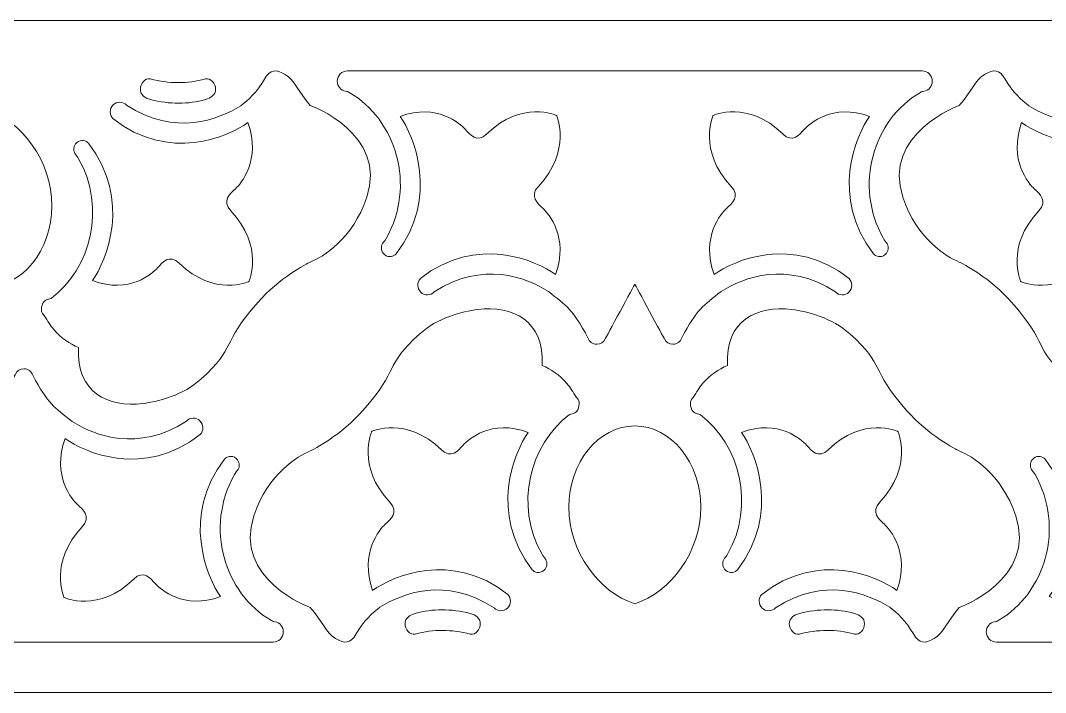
# Model space of a CAD drawing. Header units: centimetres. Extents: x -13.8 to 13.1, y 16.6 to 21.7.
# Drawn here: x -10.503 to -7.082, y 16.603 to 18.846 of the extents above; entities that cross this region are included whole.
import ezdxf

# ---------------------------------------------------------------- set-up
doc = ezdxf.new("R2010")
doc.units = ezdxf.units.CM
doc.header["$MEASUREMENT"] = 0
doc.layers.add('layer 1', color=7, linetype='Continuous')

msp = doc.modelspace()

# ---------------------------------------------------------------- linework, layer by layer
at = {"layer": 'layer 1', "color": 242, "lineweight": 9}
for points, knots in [([(13.12884, 16.60274), (13.12884, 16.60274), (-13.79041, 16.60274), (-13.79041, 16.60274), (-13.79041, 16.60274), (-13.79041, 16.60274), (-13.79041, 18.84601), (-13.79041, 18.84601), (-13.79041, 18.84601), (-13.79041, 18.84601), (13.12884, 18.84601), (13.12884, 18.84601), (13.12884, 18.84601), (13.12884, 18.84601), (13.12884, 16.60274), (13.12884, 16.60274)], [0, 0, 0, 0, 0.2, 0.2, 0.2, 0.2, 0.4, 0.4, 0.4, 0.4, 0.6, 0.6, 0.6, 0.6, 1, 1, 1, 1]), ([(-9.53593, 18.03926), (-9.49422, 18.05786), (-9.39512, 18.11342), (-9.34769, 18.2557), (-9.34769, 18.2557), (-9.27679, 18.46843), (-9.53593, 18.56232), (-9.53593, 18.56232), (-9.53593, 18.56232), (-9.57489, 18.6067), (-9.58867, 18.64664), (-9.61967, 18.66553), (-9.61967, 18.66553), (-9.65066, 18.68442), (-9.66965, 18.68295), (-9.68897, 18.65041), (-9.68897, 18.65041), (-9.7131, 18.60831), (-9.74391, 18.57874), (-9.76825, 18.56137), (-9.76825, 18.56137), (-9.84284, 18.51495), (-9.9867, 18.45803), (-10.1491, 18.56321), (-10.1491, 18.56321), (-10.16128, 18.57607), (-10.18142, 18.57646), (-10.19408, 18.56408), (-10.19408, 18.56408), (-10.20673, 18.55169), (-10.20711, 18.53122), (-10.19493, 18.51836), (-10.19493, 18.51836), (-10.0087, 18.37055), (-9.80778, 18.45872), (-9.744, 18.50503), (-9.744, 18.50503), (-9.69908, 18.37992), (-9.76848, 18.30026), (-9.78583, 18.28456), (-9.78583, 18.28456), (-9.80318, 18.26887), (-9.83279, 18.24369), (-9.80156, 18.21084), (-9.80156, 18.21084), (-9.68843, 18.09189), (-9.741, 17.97453), (-9.741, 17.97453), (-9.741, 17.97453), (-9.741, 17.97453), (-9.85645, 17.92108), (-9.97344, 18.03609), (-9.97344, 18.03609), (-10.00575, 18.06785), (-10.03052, 18.03774), (-10.04596, 18.0201), (-10.04596, 18.0201), (-10.06139, 18.00246), (-10.13975, 17.9319), (-10.26281, 17.97758), (-10.26281, 17.97758), (-10.21726, 18.04242), (-10.13054, 18.24669), (-10.27592, 18.43602), (-10.27592, 18.43602), (-10.2836, 18.44451), (-10.30136, 18.45099), (-10.31497, 18.43865), (-10.31497, 18.43865), (-10.32798, 18.42687), (-10.32744, 18.41352), (-10.32155, 18.40202), (-10.32155, 18.40202), (-10.31907, 18.39719), (-10.31219, 18.38994), (-10.30915, 18.38453), (-10.30915, 18.38453), (-10.21675, 18.22033), (-10.26728, 18.01898), (-10.40104, 17.91844), (-10.40104, 17.91844), (-10.41286, 17.91317), (-10.42536, 17.91603), (-10.43102, 17.89567), (-10.43102, 17.89567), (-10.43611, 17.8774), (-10.43321, 17.87149), (-10.42463, 17.86131), (-10.42463, 17.86131), (-10.42463, 17.86131), (-10.42463, 17.86131), (-10.42463, 17.86131), (-10.42463, 17.86131), (-10.41069, 17.84091), (-10.40467, 17.82852), (-10.39244, 17.81437), (-10.39244, 17.81437), (-10.36723, 17.78522), (-10.33905, 17.76756), (-10.3098, 17.75406), (-10.3098, 17.75406), (-10.31811, 17.60337), (-10.20953, 17.55385), (-10.0948, 17.56729), (-10.0948, 17.56729), (-10.04153, 17.57353), (-9.95988, 17.59596), (-9.90095, 17.64887), (-9.90095, 17.64887), (-9.77993, 17.75754), (-9.83664, 17.76238), (-9.71165, 17.90457), (-9.71165, 17.90457), (-9.63957, 17.98656), (-9.54697, 18.03471), (-9.53593, 18.03926)], [0, 0, 0, 0, 0.0333333, 0.0333333, 0.0333333, 0.0333333, 0.0666667, 0.0666667, 0.0666667, 0.0666667, 0.1, 0.1, 0.1, 0.1, 0.1333333, 0.1333333, 0.1333333, 0.1333333, 0.1666667, 0.1666667, 0.1666667, 0.1666667, 0.2, 0.2, 0.2, 0.2, 0.2333333, 0.2333333, 0.2333333, 0.2333333, 0.2666667, 0.2666667, 0.2666667, 0.2666667, 0.3, 0.3, 0.3, 0.3, 0.3333333, 0.3333333, 0.3333333, 0.3333333, 0.3666667, 0.3666667, 0.3666667, 0.3666667, 0.4, 0.4, 0.4, 0.4, 0.4333333, 0.4333333, 0.4333333, 0.4333333, 0.4666667, 0.4666667, 0.4666667, 0.4666667, 0.5, 0.5, 0.5, 0.5, 0.5333333, 0.5333333, 0.5333333, 0.5333333, 0.5666667, 0.5666667, 0.5666667, 0.5666667, 0.6, 0.6, 0.6, 0.6, 0.6333333, 0.6333333, 0.6333333, 0.6333333, 0.6666667, 0.6666667, 0.6666667, 0.6666667, 0.7, 0.7, 0.7, 0.7, 0.7333333, 0.7333333, 0.7333333, 0.7333333, 0.7666667, 0.7666667, 0.7666667, 0.7666667, 0.8, 0.8, 0.8, 0.8, 0.8333333, 0.8333333, 0.8333333, 0.8333333, 0.8666667, 0.8666667, 0.8666667, 0.8666667, 0.9, 0.9, 0.9, 0.9, 0.9333333, 0.9333333, 0.9333333, 0.9333333, 1, 1, 1, 1]), ([(-7.37001, 18.03926), (-7.35897, 18.03472), (-7.26636, 17.98657), (-7.19428, 17.90457), (-7.19428, 17.90457), (-7.0693, 17.76239), (-7.12601, 17.75754), (-7.00498, 17.64887), (-7.00498, 17.64887), (-6.94605, 17.59596), (-6.86441, 17.57354), (-6.81113, 17.5673), (-6.81113, 17.5673), (-6.6964, 17.55386), (-6.58782, 17.60338), (-6.59614, 17.75407), (-6.59614, 17.75407), (-6.56688, 17.76756), (-6.5387, 17.78522), (-6.5135, 17.81438), (-6.5135, 17.81438), (-6.50126, 17.82853), (-6.49524, 17.84091), (-6.4813, 17.86131), (-6.4813, 17.86131), (-6.4813, 17.86131), (-6.4813, 17.86131), (-6.4813, 17.86131), (-6.4813, 17.86131), (-6.47272, 17.87149), (-6.46982, 17.8774), (-6.47491, 17.89568), (-6.47491, 17.89568), (-6.48057, 17.91603), (-6.49308, 17.91317), (-6.50489, 17.91845), (-6.50489, 17.91845), (-6.63866, 18.01898), (-6.68918, 18.22033), (-6.59679, 18.38453), (-6.59679, 18.38453), (-6.59374, 18.38995), (-6.58686, 18.39719), (-6.58438, 18.40203), (-6.58438, 18.40203), (-6.57849, 18.41352), (-6.57795, 18.42687), (-6.59096, 18.43866), (-6.59096, 18.43866), (-6.60458, 18.45099), (-6.62233, 18.44451), (-6.63002, 18.43602), (-6.63002, 18.43602), (-6.7754, 18.24669), (-6.68867, 18.04242), (-6.64312, 17.97758), (-6.64312, 17.97758), (-6.76618, 17.93191), (-6.84454, 18.00246), (-6.85998, 18.0201), (-6.85998, 18.0201), (-6.87542, 18.03774), (-6.90018, 18.06785), (-6.93249, 18.03609), (-6.93249, 18.03609), (-7.04949, 17.92108), (-7.16493, 17.97453), (-7.16493, 17.97453), (-7.16493, 17.97453), (-7.16493, 17.97453), (-7.2175, 18.09189), (-7.10438, 18.21084), (-7.10438, 18.21084), (-7.07314, 18.24369), (-7.10275, 18.26887), (-7.12011, 18.28456), (-7.12011, 18.28456), (-7.13745, 18.30026), (-7.20685, 18.37993), (-7.16193, 18.50503), (-7.16193, 18.50503), (-7.09815, 18.45873), (-6.89723, 18.37055), (-6.711, 18.51836), (-6.711, 18.51836), (-6.69882, 18.53122), (-6.69921, 18.5517), (-6.71186, 18.56408), (-6.71186, 18.56408), (-6.72451, 18.57646), (-6.74465, 18.57607), (-6.75683, 18.56321), (-6.75683, 18.56321), (-6.91924, 18.45804), (-7.0631, 18.51495), (-7.13768, 18.56137), (-7.13768, 18.56137), (-7.16203, 18.57874), (-7.19283, 18.60831), (-7.21696, 18.65041), (-7.21696, 18.65041), (-7.23628, 18.68296), (-7.25527, 18.68442), (-7.28627, 18.66553), (-7.28627, 18.66553), (-7.31726, 18.64664), (-7.33105, 18.60671), (-7.37001, 18.56232), (-7.37001, 18.56232), (-7.37001, 18.56232), (-7.62914, 18.46843), (-7.55824, 18.2557), (-7.55824, 18.2557), (-7.51082, 18.11342), (-7.41172, 18.05786), (-7.37001, 18.03926)], [0, 0, 0, 0, 0.0333333, 0.0333333, 0.0333333, 0.0333333, 0.0666667, 0.0666667, 0.0666667, 0.0666667, 0.1, 0.1, 0.1, 0.1, 0.1333333, 0.1333333, 0.1333333, 0.1333333, 0.1666667, 0.1666667, 0.1666667, 0.1666667, 0.2, 0.2, 0.2, 0.2, 0.2333333, 0.2333333, 0.2333333, 0.2333333, 0.2666667, 0.2666667, 0.2666667, 0.2666667, 0.3, 0.3, 0.3, 0.3, 0.3333333, 0.3333333, 0.3333333, 0.3333333, 0.3666667, 0.3666667, 0.3666667, 0.3666667, 0.4, 0.4, 0.4, 0.4, 0.4333333, 0.4333333, 0.4333333, 0.4333333, 0.4666667, 0.4666667, 0.4666667, 0.4666667, 0.5, 0.5, 0.5, 0.5, 0.5333333, 0.5333333, 0.5333333, 0.5333333, 0.5666667, 0.5666667, 0.5666667, 0.5666667, 0.6, 0.6, 0.6, 0.6, 0.6333333, 0.6333333, 0.6333333, 0.6333333, 0.6666667, 0.6666667, 0.6666667, 0.6666667, 0.7, 0.7, 0.7, 0.7, 0.7333333, 0.7333333, 0.7333333, 0.7333333, 0.7666667, 0.7666667, 0.7666667, 0.7666667, 0.8, 0.8, 0.8, 0.8, 0.8333333, 0.8333333, 0.8333333, 0.8333333, 0.8666667, 0.8666667, 0.8666667, 0.8666667, 0.9, 0.9, 0.9, 0.9, 0.9333333, 0.9333333, 0.9333333, 0.9333333, 1, 1, 1, 1]), ([(-9.88608, 18.58211), (-9.94416, 18.56579), (-10.00526, 18.56579), (-10.06937, 18.58211), (-10.06937, 18.58211), (-10.08743, 18.58671), (-10.10323, 18.5976), (-10.10323, 18.61654), (-10.10323, 18.61654), (-10.10323, 18.61654), (-10.10323, 18.61654), (-10.10323, 18.61654), (-10.10323, 18.61654), (-10.10323, 18.63548), (-10.0874, 18.65563), (-10.06937, 18.65097), (-10.06937, 18.65097), (-10.00827, 18.63516), (-9.94717, 18.63413), (-9.88608, 18.65097), (-9.88608, 18.65097), (-9.86812, 18.65592), (-9.85221, 18.63548), (-9.85221, 18.61654), (-9.85221, 18.61654), (-9.85221, 18.61654), (-9.85221, 18.61654), (-9.85221, 18.61654), (-9.85221, 18.61654), (-9.85221, 18.5976), (-9.86813, 18.58715), (-9.88608, 18.58211)], [0, 0, 0, 0, 0.1111111, 0.1111111, 0.1111111, 0.1111111, 0.2222222, 0.2222222, 0.2222222, 0.2222222, 0.3333333, 0.3333333, 0.3333333, 0.3333333, 0.4444444, 0.4444444, 0.4444444, 0.4444444, 0.5555556, 0.5555556, 0.5555556, 0.5555556, 0.6666667, 0.6666667, 0.6666667, 0.6666667, 0.7777778, 0.7777778, 0.7777778, 0.7777778, 1, 1, 1, 1]), ([(-8.45297, 18.67775), (-8.45297, 18.67775), (-7.49382, 18.67775), (-7.49382, 18.67775), (-7.49382, 18.67775), (-7.47528, 18.67775), (-7.46011, 18.66233), (-7.46011, 18.64348), (-7.46011, 18.64348), (-7.46011, 18.64348), (-7.46011, 18.64348), (-7.46011, 18.64348), (-7.46011, 18.64348), (-7.46011, 18.62666), (-7.47219, 18.61257), (-7.48796, 18.60973), (-7.48796, 18.60973), (-7.49308, 18.60881), (-7.49515, 18.60854), (-7.49983, 18.60582), (-7.49983, 18.60582), (-7.65689, 18.51494), (-7.72286, 18.29534), (-7.62348, 18.11872), (-7.62348, 18.11872), (-7.62043, 18.1133), (-7.61355, 18.10605), (-7.61108, 18.10122), (-7.61108, 18.10122), (-7.60519, 18.08973), (-7.60465, 18.07638), (-7.61766, 18.06459), (-7.61766, 18.06459), (-7.63127, 18.05226), (-7.64903, 18.05874), (-7.65671, 18.06723), (-7.65671, 18.06723), (-7.80209, 18.25656), (-7.71536, 18.46083), (-7.66982, 18.52566), (-7.66982, 18.52566), (-7.79287, 18.57134), (-7.87123, 18.50078), (-7.88667, 18.48314), (-7.88667, 18.48314), (-7.90211, 18.46551), (-7.92688, 18.4354), (-7.95918, 18.46716), (-7.95918, 18.46716), (-8.07618, 18.58217), (-8.19162, 18.52872), (-8.19162, 18.52872), (-8.19162, 18.52872), (-8.19162, 18.52872), (-8.24419, 18.41135), (-8.13107, 18.2924), (-8.13107, 18.2924), (-8.09983, 18.25956), (-8.12945, 18.23438), (-8.1468, 18.21868), (-8.1468, 18.21868), (-8.16415, 18.20299), (-8.23355, 18.12332), (-8.18862, 17.99821), (-8.18862, 17.99821), (-8.12485, 18.04452), (-7.92392, 18.13269), (-7.7377, 17.98489), (-7.7377, 17.98489), (-7.72552, 17.97202), (-7.7259, 17.95155), (-7.73855, 17.93917), (-7.73855, 17.93917), (-7.7512, 17.92678), (-7.77134, 17.92717), (-7.78352, 17.94004), (-7.78352, 17.94004), (-7.94593, 18.04521), (-8.08979, 17.98829), (-8.16437, 17.94187), (-8.16437, 17.94187), (-8.22542, 17.89306), (-8.24476, 17.88337), (-8.29634, 17.78704), (-8.29634, 17.78704), (-8.30053, 17.77443), (-8.31226, 17.76536), (-8.32608, 17.76536), (-8.32608, 17.76536), (-8.33852, 17.76536), (-8.34927, 17.77272), (-8.35435, 17.7834), (-8.35435, 17.7834), (-8.35469, 17.78411), (-8.45268, 17.96543), (-8.45297, 17.96618), (-8.45297, 17.96618), (-8.45325, 17.96543), (-8.55124, 17.78411), (-8.55158, 17.7834), (-8.55158, 17.7834), (-8.55666, 17.77272), (-8.56742, 17.76536), (-8.57986, 17.76536), (-8.57986, 17.76536), (-8.59367, 17.76536), (-8.6054, 17.77443), (-8.6096, 17.78704), (-8.6096, 17.78704), (-8.66118, 17.88337), (-8.68051, 17.89306), (-8.74156, 17.94187), (-8.74156, 17.94187), (-8.81614, 17.98829), (-8.96, 18.04521), (-9.12241, 17.94004), (-9.12241, 17.94004), (-9.13459, 17.92717), (-9.15473, 17.92678), (-9.16738, 17.93917), (-9.16738, 17.93917), (-9.18004, 17.95155), (-9.18042, 17.97202), (-9.16824, 17.98489), (-9.16824, 17.98489), (-8.98201, 18.13269), (-8.78109, 18.04452), (-8.71731, 17.99821), (-8.71731, 17.99821), (-8.67239, 18.12332), (-8.74179, 18.20299), (-8.75914, 18.21868), (-8.75914, 18.21868), (-8.77649, 18.23438), (-8.8061, 18.25956), (-8.77486, 18.2924), (-8.77486, 18.2924), (-8.66174, 18.41135), (-8.71431, 18.52872), (-8.71431, 18.52872), (-8.71431, 18.52872), (-8.71431, 18.52872), (-8.82975, 18.58217), (-8.94675, 18.46716), (-8.94675, 18.46716), (-8.97906, 18.4354), (-9.00382, 18.46551), (-9.01926, 18.48314), (-9.01926, 18.48314), (-9.0347, 18.50078), (-9.11306, 18.57134), (-9.23612, 18.52566), (-9.23612, 18.52566), (-9.19057, 18.46083), (-9.10384, 18.25656), (-9.24923, 18.06723), (-9.24923, 18.06723), (-9.25691, 18.05874), (-9.27467, 18.05226), (-9.28828, 18.06459), (-9.28828, 18.06459), (-9.30129, 18.07638), (-9.30075, 18.08973), (-9.29486, 18.10122), (-9.29486, 18.10122), (-9.29238, 18.10605), (-9.2855, 18.1133), (-9.28245, 18.11872), (-9.28245, 18.11872), (-9.18307, 18.29534), (-9.24904, 18.51494), (-9.4061, 18.60582), (-9.4061, 18.60582), (-9.41079, 18.60854), (-9.41286, 18.60881), (-9.41797, 18.60973), (-9.41797, 18.60973), (-9.43374, 18.61257), (-9.44582, 18.62666), (-9.44582, 18.64348), (-9.44582, 18.64348), (-9.44582, 18.64348), (-9.44582, 18.64348), (-9.44582, 18.64348), (-9.44582, 18.64348), (-9.44582, 18.66233), (-9.43065, 18.67775), (-9.41211, 18.67775), (-9.41211, 18.67775), (-9.41211, 18.67775), (-8.45297, 18.67775), (-8.45297, 18.67775)], [0, 0, 0, 0, 0.0204082, 0.0204082, 0.0204082, 0.0204082, 0.0408163, 0.0408163, 0.0408163, 0.0408163, 0.0612245, 0.0612245, 0.0612245, 0.0612245, 0.0816327, 0.0816327, 0.0816327, 0.0816327, 0.1020408, 0.1020408, 0.1020408, 0.1020408, 0.122449, 0.122449, 0.122449, 0.122449, 0.1428571, 0.1428571, 0.1428571, 0.1428571, 0.1632653, 0.1632653, 0.1632653, 0.1632653, 0.1836735, 0.1836735, 0.1836735, 0.1836735, 0.2040816, 0.2040816, 0.2040816, 0.2040816, 0.2244898, 0.2244898, 0.2244898, 0.2244898, 0.244898, 0.244898, 0.244898, 0.244898, 0.2653061, 0.2653061, 0.2653061, 0.2653061, 0.2857143, 0.2857143, 0.2857143, 0.2857143, 0.3061224, 0.3061224, 0.3061224, 0.3061224, 0.3265306, 0.3265306, 0.3265306, 0.3265306, 0.3469388, 0.3469388, 0.3469388, 0.3469388, 0.3673469, 0.3673469, 0.3673469, 0.3673469, 0.3877551, 0.3877551, 0.3877551, 0.3877551, 0.4081633, 0.4081633, 0.4081633, 0.4081633, 0.4285714, 0.4285714, 0.4285714, 0.4285714, 0.4489796, 0.4489796, 0.4489796, 0.4489796, 0.4693878, 0.4693878, 0.4693878, 0.4693878, 0.4897959, 0.4897959, 0.4897959, 0.4897959, 0.5102041, 0.5102041, 0.5102041, 0.5102041, 0.5306122, 0.5306122, 0.5306122, 0.5306122, 0.5510204, 0.5510204, 0.5510204, 0.5510204, 0.5714286, 0.5714286, 0.5714286, 0.5714286, 0.5918367, 0.5918367, 0.5918367, 0.5918367, 0.6122449, 0.6122449, 0.6122449, 0.6122449, 0.6326531, 0.6326531, 0.6326531, 0.6326531, 0.6530612, 0.6530612, 0.6530612, 0.6530612, 0.6734694, 0.6734694, 0.6734694, 0.6734694, 0.6938776, 0.6938776, 0.6938776, 0.6938776, 0.7142857, 0.7142857, 0.7142857, 0.7142857, 0.7346939, 0.7346939, 0.7346939, 0.7346939, 0.755102, 0.755102, 0.755102, 0.755102, 0.7755102, 0.7755102, 0.7755102, 0.7755102, 0.7959184, 0.7959184, 0.7959184, 0.7959184, 0.8163265, 0.8163265, 0.8163265, 0.8163265, 0.8367347, 0.8367347, 0.8367347, 0.8367347, 0.8571429, 0.8571429, 0.8571429, 0.8571429, 0.877551, 0.877551, 0.877551, 0.877551, 0.8979592, 0.8979592, 0.8979592, 0.8979592, 0.9183673, 0.9183673, 0.9183673, 0.9183673, 0.9387755, 0.9387755, 0.9387755, 0.9387755, 0.9591837, 0.9591837, 0.9591837, 0.9591837, 1, 1, 1, 1]), ([(-10.61888, 18.55015), (-10.73897, 18.51049), (-10.83879, 18.37735), (-10.83879, 18.22753), (-10.83879, 18.22753), (-10.83879, 18.07772), (-10.74031, 17.95623), (-10.61888, 17.95623), (-10.61888, 17.95623), (-10.49746, 17.95623), (-10.39898, 18.07772), (-10.39898, 18.22753), (-10.39898, 18.22753), (-10.39898, 18.37735), (-10.4988, 18.51049), (-10.61888, 18.55015)], [0, 0, 0, 0, 0.2, 0.2, 0.2, 0.2, 0.4, 0.4, 0.4, 0.4, 0.6, 0.6, 0.6, 0.6, 1, 1, 1, 1]), ([(-9.53593, 16.88642), (-9.49696, 16.84203), (-9.48318, 16.8021), (-9.45218, 16.78321), (-9.45218, 16.78321), (-9.42119, 16.76432), (-9.4022, 16.76578), (-9.38288, 16.79833), (-9.38288, 16.79833), (-9.35875, 16.84043), (-9.32794, 16.86999), (-9.3036, 16.88736), (-9.3036, 16.88736), (-9.22902, 16.93378), (-9.08515, 16.9907), (-8.92275, 16.88553), (-8.92275, 16.88553), (-8.91057, 16.87266), (-8.89043, 16.87227), (-8.87777, 16.88466), (-8.87777, 16.88466), (-8.86512, 16.89704), (-8.86474, 16.91751), (-8.87692, 16.93038), (-8.87692, 16.93038), (-9.06315, 17.07819), (-9.26407, 16.99001), (-9.32785, 16.9437), (-9.32785, 16.9437), (-9.37277, 17.06881), (-9.30337, 17.14848), (-9.28602, 17.16417), (-9.28602, 17.16417), (-9.26867, 17.17987), (-9.23906, 17.20505), (-9.27029, 17.23789), (-9.27029, 17.23789), (-9.38342, 17.35684), (-9.33085, 17.47421), (-9.33085, 17.47421), (-9.33085, 17.47421), (-9.33085, 17.47421), (-9.2154, 17.52766), (-9.09841, 17.41265), (-9.09841, 17.41265), (-9.0661, 17.38089), (-9.04133, 17.411), (-9.02589, 17.42863), (-9.02589, 17.42863), (-9.01046, 17.44627), (-8.9321, 17.51683), (-8.80904, 17.47116), (-8.80904, 17.47116), (-8.85459, 17.40632), (-8.94132, 17.20205), (-8.79593, 17.01272), (-8.79593, 17.01272), (-8.78825, 17.00423), (-8.77049, 16.99775), (-8.75688, 17.01008), (-8.75688, 17.01008), (-8.74387, 17.02187), (-8.74441, 17.03522), (-8.7503, 17.04671), (-8.7503, 17.04671), (-8.75278, 17.05154), (-8.75966, 17.05879), (-8.7627, 17.06421), (-8.7627, 17.06421), (-8.8551, 17.22841), (-8.80457, 17.42976), (-8.67081, 17.53029), (-8.67081, 17.53029), (-8.65899, 17.53557), (-8.64649, 17.53271), (-8.64082, 17.55306), (-8.64082, 17.55306), (-8.63574, 17.57134), (-8.63864, 17.57725), (-8.64722, 17.58743), (-8.64722, 17.58743), (-8.64722, 17.58743), (-8.64722, 17.58743), (-8.64722, 17.58743), (-8.64722, 17.58743), (-8.66116, 17.60782), (-8.66718, 17.62021), (-8.67941, 17.63436), (-8.67941, 17.63436), (-8.70462, 17.66351), (-8.7328, 17.68117), (-8.76205, 17.69467), (-8.76205, 17.69467), (-8.75374, 17.84536), (-8.86232, 17.89488), (-8.97705, 17.88144), (-8.97705, 17.88144), (-9.03032, 17.8752), (-9.11197, 17.85278), (-9.1709, 17.79986), (-9.1709, 17.79986), (-9.29192, 17.6912), (-9.23521, 17.68635), (-9.3602, 17.54416), (-9.3602, 17.54416), (-9.43228, 17.46217), (-9.52488, 17.41402), (-9.53593, 17.40948), (-9.53593, 17.40948), (-9.57763, 17.39087), (-9.67673, 17.33531), (-9.72416, 17.19304), (-9.72416, 17.19304), (-9.79506, 16.98031), (-9.53593, 16.88642), (-9.53593, 16.88642)], [0, 0, 0, 0, 0.0333333, 0.0333333, 0.0333333, 0.0333333, 0.0666667, 0.0666667, 0.0666667, 0.0666667, 0.1, 0.1, 0.1, 0.1, 0.1333333, 0.1333333, 0.1333333, 0.1333333, 0.1666667, 0.1666667, 0.1666667, 0.1666667, 0.2, 0.2, 0.2, 0.2, 0.2333333, 0.2333333, 0.2333333, 0.2333333, 0.2666667, 0.2666667, 0.2666667, 0.2666667, 0.3, 0.3, 0.3, 0.3, 0.3333333, 0.3333333, 0.3333333, 0.3333333, 0.3666667, 0.3666667, 0.3666667, 0.3666667, 0.4, 0.4, 0.4, 0.4, 0.4333333, 0.4333333, 0.4333333, 0.4333333, 0.4666667, 0.4666667, 0.4666667, 0.4666667, 0.5, 0.5, 0.5, 0.5, 0.5333333, 0.5333333, 0.5333333, 0.5333333, 0.5666667, 0.5666667, 0.5666667, 0.5666667, 0.6, 0.6, 0.6, 0.6, 0.6333333, 0.6333333, 0.6333333, 0.6333333, 0.6666667, 0.6666667, 0.6666667, 0.6666667, 0.7, 0.7, 0.7, 0.7, 0.7333333, 0.7333333, 0.7333333, 0.7333333, 0.7666667, 0.7666667, 0.7666667, 0.7666667, 0.8, 0.8, 0.8, 0.8, 0.8333333, 0.8333333, 0.8333333, 0.8333333, 0.8666667, 0.8666667, 0.8666667, 0.8666667, 0.9, 0.9, 0.9, 0.9, 0.9333333, 0.9333333, 0.9333333, 0.9333333, 1, 1, 1, 1]), ([(-7.37001, 16.88642), (-7.37001, 16.88642), (-7.11087, 16.98031), (-7.18178, 17.19304), (-7.18178, 17.19304), (-7.2292, 17.33531), (-7.3283, 17.39087), (-7.37001, 17.40948), (-7.37001, 17.40948), (-7.38105, 17.41402), (-7.47366, 17.46217), (-7.54573, 17.54416), (-7.54573, 17.54416), (-7.67072, 17.68635), (-7.61401, 17.6912), (-7.73503, 17.79986), (-7.73503, 17.79986), (-7.79397, 17.85278), (-7.87561, 17.8752), (-7.92889, 17.88144), (-7.92889, 17.88144), (-8.04362, 17.89488), (-8.15219, 17.84536), (-8.14388, 17.69467), (-8.14388, 17.69467), (-8.17313, 17.68117), (-8.20131, 17.66351), (-8.22652, 17.63436), (-8.22652, 17.63436), (-8.23876, 17.62021), (-8.24477, 17.60782), (-8.25872, 17.58743), (-8.25872, 17.58743), (-8.25872, 17.58743), (-8.25872, 17.58743), (-8.25872, 17.58743), (-8.25872, 17.58743), (-8.26729, 17.57725), (-8.2702, 17.57134), (-8.26511, 17.55306), (-8.26511, 17.55306), (-8.25944, 17.53271), (-8.24694, 17.53557), (-8.23512, 17.53029), (-8.23512, 17.53029), (-8.10136, 17.42976), (-8.05084, 17.22841), (-8.14323, 17.06421), (-8.14323, 17.06421), (-8.14628, 17.05879), (-8.15316, 17.05154), (-8.15563, 17.04671), (-8.15563, 17.04671), (-8.16152, 17.03522), (-8.16206, 17.02187), (-8.14906, 17.01008), (-8.14906, 17.01008), (-8.13544, 16.99775), (-8.11768, 17.00423), (-8.11, 17.01272), (-8.11, 17.01272), (-7.96462, 17.20205), (-8.05135, 17.40632), (-8.09689, 17.47116), (-8.09689, 17.47116), (-7.97384, 17.51683), (-7.89548, 17.44627), (-7.88004, 17.42863), (-7.88004, 17.42863), (-7.8646, 17.411), (-7.83984, 17.38089), (-7.80753, 17.41265), (-7.80753, 17.41265), (-7.69053, 17.52766), (-7.57509, 17.47421), (-7.57509, 17.47421), (-7.57509, 17.47421), (-7.57509, 17.47421), (-7.52252, 17.35684), (-7.63564, 17.23789), (-7.63564, 17.23789), (-7.66688, 17.20505), (-7.63726, 17.17987), (-7.61991, 17.16417), (-7.61991, 17.16417), (-7.60256, 17.14848), (-7.53316, 17.06881), (-7.57809, 16.9437), (-7.57809, 16.9437), (-7.64186, 16.99001), (-7.84279, 17.07819), (-8.02901, 16.93038), (-8.02901, 16.93038), (-8.04119, 16.91751), (-8.04081, 16.89704), (-8.02816, 16.88466), (-8.02816, 16.88466), (-8.01551, 16.87227), (-7.99537, 16.87266), (-7.98319, 16.88553), (-7.98319, 16.88553), (-7.82078, 16.9907), (-7.67692, 16.93378), (-7.60234, 16.88736), (-7.60234, 16.88736), (-7.57799, 16.86999), (-7.54718, 16.84043), (-7.52305, 16.79833), (-7.52305, 16.79833), (-7.50373, 16.76578), (-7.48475, 16.76432), (-7.45375, 16.78321), (-7.45375, 16.78321), (-7.42275, 16.8021), (-7.40897, 16.84203), (-7.37001, 16.88642)], [0, 0, 0, 0, 0.0333333, 0.0333333, 0.0333333, 0.0333333, 0.0666667, 0.0666667, 0.0666667, 0.0666667, 0.1, 0.1, 0.1, 0.1, 0.1333333, 0.1333333, 0.1333333, 0.1333333, 0.1666667, 0.1666667, 0.1666667, 0.1666667, 0.2, 0.2, 0.2, 0.2, 0.2333333, 0.2333333, 0.2333333, 0.2333333, 0.2666667, 0.2666667, 0.2666667, 0.2666667, 0.3, 0.3, 0.3, 0.3, 0.3333333, 0.3333333, 0.3333333, 0.3333333, 0.3666667, 0.3666667, 0.3666667, 0.3666667, 0.4, 0.4, 0.4, 0.4, 0.4333333, 0.4333333, 0.4333333, 0.4333333, 0.4666667, 0.4666667, 0.4666667, 0.4666667, 0.5, 0.5, 0.5, 0.5, 0.5333333, 0.5333333, 0.5333333, 0.5333333, 0.5666667, 0.5666667, 0.5666667, 0.5666667, 0.6, 0.6, 0.6, 0.6, 0.6333333, 0.6333333, 0.6333333, 0.6333333, 0.6666667, 0.6666667, 0.6666667, 0.6666667, 0.7, 0.7, 0.7, 0.7, 0.7333333, 0.7333333, 0.7333333, 0.7333333, 0.7666667, 0.7666667, 0.7666667, 0.7666667, 0.8, 0.8, 0.8, 0.8, 0.8333333, 0.8333333, 0.8333333, 0.8333333, 0.8666667, 0.8666667, 0.8666667, 0.8666667, 0.9, 0.9, 0.9, 0.9, 0.9333333, 0.9333333, 0.9333333, 0.9333333, 1, 1, 1, 1]), ([(-10.61888, 16.77098), (-10.61888, 16.77098), (-11.57803, 16.77098), (-11.57803, 16.77098), (-11.57803, 16.77098), (-11.59657, 16.77098), (-11.61174, 16.7864), (-11.61174, 16.80525), (-11.61174, 16.80525), (-11.61174, 16.80525), (-11.61174, 16.80525), (-11.61174, 16.80525), (-11.61174, 16.80525), (-11.61174, 16.82207), (-11.59966, 16.83616), (-11.58388, 16.839), (-11.58388, 16.839), (-11.57877, 16.83992), (-11.57671, 16.8402), (-11.57202, 16.84291), (-11.57202, 16.84291), (-11.41496, 16.9338), (-11.34899, 17.1534), (-11.44837, 17.33002), (-11.44837, 17.33002), (-11.45142, 17.33544), (-11.4583, 17.34268), (-11.46077, 17.34751), (-11.46077, 17.34751), (-11.46666, 17.35901), (-11.4672, 17.37236), (-11.45419, 17.38414), (-11.45419, 17.38414), (-11.44058, 17.39648), (-11.42282, 17.39), (-11.41514, 17.38151), (-11.41514, 17.38151), (-11.26976, 17.19218), (-11.35649, 16.98791), (-11.40203, 16.92307), (-11.40203, 16.92307), (-11.27898, 16.87739), (-11.20062, 16.94795), (-11.18518, 16.96559), (-11.18518, 16.96559), (-11.16974, 16.98323), (-11.14497, 17.01334), (-11.11267, 16.98158), (-11.11267, 16.98158), (-10.99567, 16.86657), (-10.88023, 16.92002), (-10.88023, 16.92002), (-10.88023, 16.92002), (-10.88023, 16.92002), (-10.82766, 17.03738), (-10.94078, 17.15633), (-10.94078, 17.15633), (-10.97202, 17.18918), (-10.9424, 17.21436), (-10.92505, 17.23005), (-10.92505, 17.23005), (-10.9077, 17.24575), (-10.8383, 17.32541), (-10.88323, 17.45052), (-10.88323, 17.45052), (-10.947, 17.40421), (-11.14792, 17.31604), (-11.33415, 17.46385), (-11.33415, 17.46385), (-11.34633, 17.47671), (-11.34595, 17.49718), (-11.3333, 17.50957), (-11.3333, 17.50957), (-11.32065, 17.52195), (-11.30051, 17.52156), (-11.28833, 17.5087), (-11.28833, 17.5087), (-11.12592, 17.40352), (-10.98206, 17.46044), (-10.90748, 17.50686), (-10.90748, 17.50686), (-10.84643, 17.55568), (-10.82709, 17.56536), (-10.77551, 17.6617), (-10.77551, 17.6617), (-10.77132, 17.6743), (-10.75958, 17.68338), (-10.74577, 17.68338), (-10.74577, 17.68338), (-10.73333, 17.68338), (-10.72258, 17.67601), (-10.7175, 17.66534), (-10.7175, 17.66534), (-10.71716, 17.66463), (-10.61917, 17.4833), (-10.61888, 17.48256), (-10.61888, 17.48256), (-10.6186, 17.4833), (-10.52061, 17.66463), (-10.52027, 17.66534), (-10.52027, 17.66534), (-10.51519, 17.67601), (-10.50444, 17.68338), (-10.49199, 17.68338), (-10.49199, 17.68338), (-10.47818, 17.68338), (-10.46645, 17.6743), (-10.46225, 17.6617), (-10.46225, 17.6617), (-10.41068, 17.56536), (-10.39134, 17.55568), (-10.33029, 17.50686), (-10.33029, 17.50686), (-10.25571, 17.46044), (-10.11185, 17.40352), (-9.94944, 17.5087), (-9.94944, 17.5087), (-9.93726, 17.52156), (-9.91712, 17.52195), (-9.90447, 17.50957), (-9.90447, 17.50957), (-9.89181, 17.49718), (-9.89143, 17.47671), (-9.90361, 17.46385), (-9.90361, 17.46385), (-10.08984, 17.31604), (-10.29076, 17.40421), (-10.35454, 17.45052), (-10.35454, 17.45052), (-10.39946, 17.32541), (-10.33006, 17.24575), (-10.31271, 17.23005), (-10.31271, 17.23005), (-10.29536, 17.21436), (-10.26575, 17.18918), (-10.29699, 17.15633), (-10.29699, 17.15633), (-10.41011, 17.03738), (-10.35754, 16.92002), (-10.35754, 16.92002), (-10.35754, 16.92002), (-10.35754, 16.92002), (-10.2421, 16.86657), (-10.1251, 16.98158), (-10.1251, 16.98158), (-10.09279, 17.01334), (-10.06802, 16.98323), (-10.05259, 16.96559), (-10.05259, 16.96559), (-10.03715, 16.94795), (-9.95879, 16.87739), (-9.83573, 16.92307), (-9.83573, 16.92307), (-9.88128, 16.98791), (-9.96801, 17.19218), (-9.82262, 17.38151), (-9.82262, 17.38151), (-9.81494, 17.39), (-9.79718, 17.39648), (-9.78357, 17.38414), (-9.78357, 17.38414), (-9.77056, 17.37236), (-9.7711, 17.35901), (-9.77699, 17.34751), (-9.77699, 17.34751), (-9.77947, 17.34268), (-9.78635, 17.33544), (-9.7894, 17.33002), (-9.7894, 17.33002), (-9.88878, 17.1534), (-9.82281, 16.9338), (-9.66575, 16.84291), (-9.66575, 16.84291), (-9.66106, 16.8402), (-9.65899, 16.83992), (-9.65388, 16.839), (-9.65388, 16.839), (-9.63811, 16.83616), (-9.62603, 16.82207), (-9.62603, 16.80525), (-9.62603, 16.80525), (-9.62603, 16.80525), (-9.62603, 16.80525), (-9.62603, 16.80525), (-9.62603, 16.80525), (-9.62603, 16.7864), (-9.6412, 16.77098), (-9.65974, 16.77098), (-9.65974, 16.77098), (-9.65974, 16.77098), (-10.61888, 16.77098), (-10.61888, 16.77098)], [0, 0, 0, 0, 0.0204082, 0.0204082, 0.0204082, 0.0204082, 0.0408163, 0.0408163, 0.0408163, 0.0408163, 0.0612245, 0.0612245, 0.0612245, 0.0612245, 0.0816327, 0.0816327, 0.0816327, 0.0816327, 0.1020408, 0.1020408, 0.1020408, 0.1020408, 0.122449, 0.122449, 0.122449, 0.122449, 0.1428571, 0.1428571, 0.1428571, 0.1428571, 0.1632653, 0.1632653, 0.1632653, 0.1632653, 0.1836735, 0.1836735, 0.1836735, 0.1836735, 0.2040816, 0.2040816, 0.2040816, 0.2040816, 0.2244898, 0.2244898, 0.2244898, 0.2244898, 0.244898, 0.244898, 0.244898, 0.244898, 0.2653061, 0.2653061, 0.2653061, 0.2653061, 0.2857143, 0.2857143, 0.2857143, 0.2857143, 0.3061224, 0.3061224, 0.3061224, 0.3061224, 0.3265306, 0.3265306, 0.3265306, 0.3265306, 0.3469388, 0.3469388, 0.3469388, 0.3469388, 0.3673469, 0.3673469, 0.3673469, 0.3673469, 0.3877551, 0.3877551, 0.3877551, 0.3877551, 0.4081633, 0.4081633, 0.4081633, 0.4081633, 0.4285714, 0.4285714, 0.4285714, 0.4285714, 0.4489796, 0.4489796, 0.4489796, 0.4489796, 0.4693878, 0.4693878, 0.4693878, 0.4693878, 0.4897959, 0.4897959, 0.4897959, 0.4897959, 0.5102041, 0.5102041, 0.5102041, 0.5102041, 0.5306122, 0.5306122, 0.5306122, 0.5306122, 0.5510204, 0.5510204, 0.5510204, 0.5510204, 0.5714286, 0.5714286, 0.5714286, 0.5714286, 0.5918367, 0.5918367, 0.5918367, 0.5918367, 0.6122449, 0.6122449, 0.6122449, 0.6122449, 0.6326531, 0.6326531, 0.6326531, 0.6326531, 0.6530612, 0.6530612, 0.6530612, 0.6530612, 0.6734694, 0.6734694, 0.6734694, 0.6734694, 0.6938776, 0.6938776, 0.6938776, 0.6938776, 0.7142857, 0.7142857, 0.7142857, 0.7142857, 0.7346939, 0.7346939, 0.7346939, 0.7346939, 0.755102, 0.755102, 0.755102, 0.755102, 0.7755102, 0.7755102, 0.7755102, 0.7755102, 0.7959184, 0.7959184, 0.7959184, 0.7959184, 0.8163265, 0.8163265, 0.8163265, 0.8163265, 0.8367347, 0.8367347, 0.8367347, 0.8367347, 0.8571429, 0.8571429, 0.8571429, 0.8571429, 0.877551, 0.877551, 0.877551, 0.877551, 0.8979592, 0.8979592, 0.8979592, 0.8979592, 0.9183673, 0.9183673, 0.9183673, 0.9183673, 0.9387755, 0.9387755, 0.9387755, 0.9387755, 0.9591837, 0.9591837, 0.9591837, 0.9591837, 1, 1, 1, 1]), ([(-6.28705, 16.77098), (-6.28705, 16.77098), (-7.2462, 16.77098), (-7.2462, 16.77098), (-7.2462, 16.77098), (-7.26473, 16.77098), (-7.27991, 16.78641), (-7.27991, 16.80526), (-7.27991, 16.80526), (-7.27991, 16.80526), (-7.27991, 16.80526), (-7.27991, 16.80526), (-7.27991, 16.80526), (-7.27991, 16.82208), (-7.26783, 16.83617), (-7.25205, 16.83901), (-7.25205, 16.83901), (-7.24694, 16.83992), (-7.24487, 16.8402), (-7.24018, 16.84291), (-7.24018, 16.84291), (-7.08312, 16.9338), (-7.01716, 17.1534), (-7.11654, 17.33002), (-7.11654, 17.33002), (-7.11958, 17.33544), (-7.12646, 17.34268), (-7.12894, 17.34752), (-7.12894, 17.34752), (-7.13483, 17.35901), (-7.13537, 17.37236), (-7.12236, 17.38415), (-7.12236, 17.38415), (-7.10875, 17.39648), (-7.09099, 17.39), (-7.08331, 17.38151), (-7.08331, 17.38151), (-6.93793, 17.19218), (-7.02465, 16.98791), (-7.0702, 16.92307), (-7.0702, 16.92307), (-6.94714, 16.8774), (-6.86879, 16.94795), (-6.85335, 16.96559), (-6.85335, 16.96559), (-6.83791, 16.98323), (-6.81314, 17.01334), (-6.78083, 16.98158), (-6.78083, 16.98158), (-6.66384, 16.86657), (-6.54839, 16.92002), (-6.54839, 16.92002), (-6.54839, 16.92002), (-6.54839, 16.92002), (-6.49583, 17.03739), (-6.60895, 17.15633), (-6.60895, 17.15633), (-6.64018, 17.18918), (-6.61057, 17.21436), (-6.59322, 17.23005), (-6.59322, 17.23005), (-6.57587, 17.24575), (-6.50647, 17.32542), (-6.5514, 17.45052), (-6.5514, 17.45052), (-6.61517, 17.40422), (-6.81609, 17.31604), (-7.00232, 17.46385), (-7.00232, 17.46385), (-7.0145, 17.47671), (-7.01412, 17.49719), (-7.00147, 17.50957), (-7.00147, 17.50957), (-6.98881, 17.52195), (-6.96867, 17.52156), (-6.95649, 17.5087), (-6.95649, 17.5087), (-6.79409, 17.40353), (-6.65022, 17.46044), (-6.57564, 17.50686), (-6.57564, 17.50686), (-6.51459, 17.55568), (-6.49526, 17.56536), (-6.44368, 17.6617), (-6.44368, 17.6617), (-6.43949, 17.6743), (-6.42775, 17.68338), (-6.41394, 17.68338), (-6.41394, 17.68338), (-6.4015, 17.68338), (-6.39075, 17.67601), (-6.38567, 17.66534), (-6.38567, 17.66534), (-6.38533, 17.66463), (-6.28734, 17.4833), (-6.28705, 17.48256), (-6.28705, 17.48256), (-6.28676, 17.4833), (-6.18877, 17.66463), (-6.18844, 17.66534), (-6.18844, 17.66534), (-6.18336, 17.67601), (-6.1726, 17.68338), (-6.16016, 17.68338), (-6.16016, 17.68338), (-6.14635, 17.68338), (-6.13462, 17.6743), (-6.13042, 17.6617), (-6.13042, 17.6617), (-6.07884, 17.56536), (-6.05951, 17.55568), (-5.99846, 17.50686), (-5.99846, 17.50686), (-5.92388, 17.46044), (-5.78001, 17.40353), (-5.61761, 17.5087), (-5.61761, 17.5087), (-5.60543, 17.52156), (-5.58529, 17.52195), (-5.57263, 17.50957), (-5.57263, 17.50957), (-5.55998, 17.49719), (-5.5596, 17.47671), (-5.57178, 17.46385), (-5.57178, 17.46385), (-5.75801, 17.31604), (-5.95893, 17.40422), (-6.02271, 17.45052), (-6.02271, 17.45052), (-6.06763, 17.32542), (-5.99823, 17.24575), (-5.98088, 17.23005), (-5.98088, 17.23005), (-5.96353, 17.21436), (-5.93392, 17.18918), (-5.96516, 17.15633), (-5.96516, 17.15633), (-6.07828, 17.03739), (-6.02571, 16.92002), (-6.02571, 16.92002), (-6.02571, 16.92002), (-6.02571, 16.92002), (-5.91026, 16.86657), (-5.79327, 16.98158), (-5.79327, 16.98158), (-5.76096, 17.01334), (-5.73619, 16.98323), (-5.72075, 16.96559), (-5.72075, 16.96559), (-5.70532, 16.94795), (-5.62696, 16.8774), (-5.5039, 16.92307), (-5.5039, 16.92307), (-5.54945, 16.98791), (-5.63618, 17.19218), (-5.49079, 17.38151), (-5.49079, 17.38151), (-5.48311, 17.39), (-5.46535, 17.39648), (-5.45174, 17.38415), (-5.45174, 17.38415), (-5.43873, 17.37236), (-5.43927, 17.35901), (-5.44516, 17.34752), (-5.44516, 17.34752), (-5.44764, 17.34268), (-5.45452, 17.33544), (-5.45756, 17.33002), (-5.45756, 17.33002), (-5.55695, 17.1534), (-5.49098, 16.9338), (-5.33392, 16.84291), (-5.33392, 16.84291), (-5.32923, 16.8402), (-5.32716, 16.83992), (-5.32205, 16.83901), (-5.32205, 16.83901), (-5.30627, 16.83617), (-5.2942, 16.82208), (-5.2942, 16.80526), (-5.2942, 16.80526), (-5.2942, 16.80526), (-5.2942, 16.80526), (-5.2942, 16.80526), (-5.2942, 16.80526), (-5.2942, 16.78641), (-5.30937, 16.77098), (-5.32791, 16.77098), (-5.32791, 16.77098), (-5.32791, 16.77098), (-6.28705, 16.77098), (-6.28705, 16.77098)], [0, 0, 0, 0, 0.0204082, 0.0204082, 0.0204082, 0.0204082, 0.0408163, 0.0408163, 0.0408163, 0.0408163, 0.0612245, 0.0612245, 0.0612245, 0.0612245, 0.0816327, 0.0816327, 0.0816327, 0.0816327, 0.1020408, 0.1020408, 0.1020408, 0.1020408, 0.122449, 0.122449, 0.122449, 0.122449, 0.1428571, 0.1428571, 0.1428571, 0.1428571, 0.1632653, 0.1632653, 0.1632653, 0.1632653, 0.1836735, 0.1836735, 0.1836735, 0.1836735, 0.2040816, 0.2040816, 0.2040816, 0.2040816, 0.2244898, 0.2244898, 0.2244898, 0.2244898, 0.244898, 0.244898, 0.244898, 0.244898, 0.2653061, 0.2653061, 0.2653061, 0.2653061, 0.2857143, 0.2857143, 0.2857143, 0.2857143, 0.3061224, 0.3061224, 0.3061224, 0.3061224, 0.3265306, 0.3265306, 0.3265306, 0.3265306, 0.3469388, 0.3469388, 0.3469388, 0.3469388, 0.3673469, 0.3673469, 0.3673469, 0.3673469, 0.3877551, 0.3877551, 0.3877551, 0.3877551, 0.4081633, 0.4081633, 0.4081633, 0.4081633, 0.4285714, 0.4285714, 0.4285714, 0.4285714, 0.4489796, 0.4489796, 0.4489796, 0.4489796, 0.4693878, 0.4693878, 0.4693878, 0.4693878, 0.4897959, 0.4897959, 0.4897959, 0.4897959, 0.5102041, 0.5102041, 0.5102041, 0.5102041, 0.5306122, 0.5306122, 0.5306122, 0.5306122, 0.5510204, 0.5510204, 0.5510204, 0.5510204, 0.5714286, 0.5714286, 0.5714286, 0.5714286, 0.5918367, 0.5918367, 0.5918367, 0.5918367, 0.6122449, 0.6122449, 0.6122449, 0.6122449, 0.6326531, 0.6326531, 0.6326531, 0.6326531, 0.6530612, 0.6530612, 0.6530612, 0.6530612, 0.6734694, 0.6734694, 0.6734694, 0.6734694, 0.6938776, 0.6938776, 0.6938776, 0.6938776, 0.7142857, 0.7142857, 0.7142857, 0.7142857, 0.7346939, 0.7346939, 0.7346939, 0.7346939, 0.755102, 0.755102, 0.755102, 0.755102, 0.7755102, 0.7755102, 0.7755102, 0.7755102, 0.7959184, 0.7959184, 0.7959184, 0.7959184, 0.8163265, 0.8163265, 0.8163265, 0.8163265, 0.8367347, 0.8367347, 0.8367347, 0.8367347, 0.8571429, 0.8571429, 0.8571429, 0.8571429, 0.877551, 0.877551, 0.877551, 0.877551, 0.8979592, 0.8979592, 0.8979592, 0.8979592, 0.9183673, 0.9183673, 0.9183673, 0.9183673, 0.9387755, 0.9387755, 0.9387755, 0.9387755, 0.9591837, 0.9591837, 0.9591837, 0.9591837, 1, 1, 1, 1]), ([(-8.45297, 16.89859), (-8.33288, 16.93824), (-8.23307, 17.07139), (-8.23307, 17.2212), (-8.23307, 17.2212), (-8.23307, 17.37101), (-8.33154, 17.49251), (-8.45297, 17.49251), (-8.45297, 17.49251), (-8.5744, 17.49251), (-8.67287, 17.37101), (-8.67287, 17.2212), (-8.67287, 17.2212), (-8.67287, 17.07139), (-8.57305, 16.93824), (-8.45297, 16.89859)], [0, 0, 0, 0, 0.2, 0.2, 0.2, 0.2, 0.4, 0.4, 0.4, 0.4, 0.6, 0.6, 0.6, 0.6, 1, 1, 1, 1]), ([(-9.18577, 16.86663), (-9.12769, 16.88295), (-9.06659, 16.88295), (-9.00249, 16.86663), (-9.00249, 16.86663), (-8.98442, 16.86203), (-8.96862, 16.85113), (-8.96862, 16.8322), (-8.96862, 16.8322), (-8.96862, 16.8322), (-8.96862, 16.8322), (-8.96862, 16.8322), (-8.96862, 16.8322), (-8.96862, 16.81326), (-8.98445, 16.7931), (-9.00249, 16.79777), (-9.00249, 16.79777), (-9.06358, 16.81358), (-9.12468, 16.8146), (-9.18577, 16.79777), (-9.18577, 16.79777), (-9.20373, 16.79282), (-9.21964, 16.81326), (-9.21964, 16.8322), (-9.21964, 16.8322), (-9.21964, 16.8322), (-9.21964, 16.8322), (-9.21964, 16.8322), (-9.21964, 16.8322), (-9.21964, 16.85113), (-9.20373, 16.86158), (-9.18577, 16.86663)], [0, 0, 0, 0, 0.1111111, 0.1111111, 0.1111111, 0.1111111, 0.2222222, 0.2222222, 0.2222222, 0.2222222, 0.3333333, 0.3333333, 0.3333333, 0.3333333, 0.4444444, 0.4444444, 0.4444444, 0.4444444, 0.5555556, 0.5555556, 0.5555556, 0.5555556, 0.6666667, 0.6666667, 0.6666667, 0.6666667, 0.7777778, 0.7777778, 0.7777778, 0.7777778, 1, 1, 1, 1]), ([(-7.72016, 16.86663), (-7.77825, 16.88295), (-7.83934, 16.88295), (-7.90345, 16.86663), (-7.90345, 16.86663), (-7.92152, 16.86203), (-7.93731, 16.85113), (-7.93731, 16.8322), (-7.93731, 16.8322), (-7.93731, 16.8322), (-7.93731, 16.8322), (-7.93731, 16.8322), (-7.93731, 16.8322), (-7.93731, 16.81326), (-7.92148, 16.7931), (-7.90345, 16.79777), (-7.90345, 16.79777), (-7.84235, 16.81358), (-7.78126, 16.8146), (-7.72016, 16.79777), (-7.72016, 16.79777), (-7.7022, 16.79282), (-7.6863, 16.81326), (-7.6863, 16.8322), (-7.6863, 16.8322), (-7.6863, 16.8322), (-7.6863, 16.8322), (-7.6863, 16.8322), (-7.6863, 16.8322), (-7.6863, 16.85113), (-7.70221, 16.86158), (-7.72016, 16.86663)], [0, 0, 0, 0, 0.1111111, 0.1111111, 0.1111111, 0.1111111, 0.2222222, 0.2222222, 0.2222222, 0.2222222, 0.3333333, 0.3333333, 0.3333333, 0.3333333, 0.4444444, 0.4444444, 0.4444444, 0.4444444, 0.5555556, 0.5555556, 0.5555556, 0.5555556, 0.6666667, 0.6666667, 0.6666667, 0.6666667, 0.7777778, 0.7777778, 0.7777778, 0.7777778, 1, 1, 1, 1])]:
    msp.add_open_spline(points, degree=3, knots=knots, dxfattribs=at)

doc.saveas('drawing.dxf')
